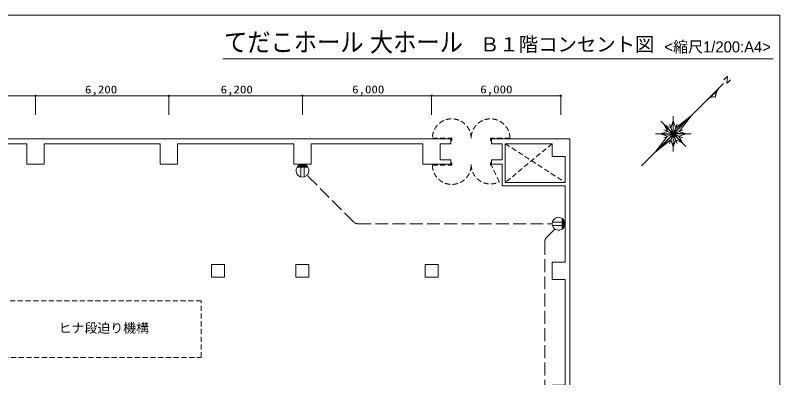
# Model space of a CAD drawing. Units: millimetres, scale not verified, with parts at other scales. Extents: x -74784 to -18784, y -38641 to 559.
# Drawn here: x -54290 to -18784, y -16259 to 559 of the extents above; entities that cross this region are included whole.
import ezdxf
from ezdxf.enums import TextEntityAlignment as Align

# ---------------------------------------------------------------- set-up
doc = ezdxf.new("R2010")
doc.units = ezdxf.units.MM
doc.header["$LTSCALE"] = 200
for name, pattern in [('CHAIN1', [8, 5, -1, 1, -1]), ('DASHED1', [1.8, 1.2, -0.6]), ('DASHED3', [4, 3, -1])]:
    doc.linetypes.add(name, pattern=pattern)
for name, color, linetype, lineweight in [('1-0_155', 7, 'DASHED1', 9), ('1-8', 7, 'Continuous', 9), ('1-9', 4, 'Continuous', 9), ('8-0', 7, 'DASHED3', 9), ('8-1', 7, 'Continuous', 9), ('8-2', 7, 'Continuous', 9), ('F-1', 7, 'Continuous', 9)]:
    doc.layers.add(name, color=color, linetype=linetype, lineweight=lineweight)
doc.layers.add('1-A', color=7, linetype='Continuous')
doc.styles.add('HG創英角ｺﾞｼｯｸUB', font='')
doc.styles.add('ＭＳ ゴシック', font='')
doc.styles.get('HG創英角ｺﾞｼｯｸUB').set_extended_font_data('HG創英角ｺﾞｼｯｸUB')
doc.styles.get('ＭＳ ゴシック').set_extended_font_data('MS Gothic')

msp = doc.modelspace()

# ---------------------------------------------------------------- linework, layer by layer
at = {"layer": '1-0_155'}
for p, q in [((-31528.4, -5401), (-28753, -7199.8)), ((-29353.4, -5401), (-31528.4, -7199.8))]:
    msp.add_line(p, q, dxfattribs=at)
at = {"layer": '1-8'}
for p, q in [((-65990.9, -5181), (-34065.9, -5181)), ((-34065.9, -5401), (-34065.9, -5181)), ((-34050.9, -5146), (-34050.9, -5246)), ((-34050.9, -5146), (-34015.9, -5146)), ((-34050.9, -5246), (-34015.9, -5246)), ((-34015.9, -5246), (-34015.9, -5146)), ((-32215.9, -5246), (-32215.9, -5146)), ((-32180.9, -5146), (-32215.9, -5146)), ((-29353.4, -5181), (-28533.4, -5181)), ((-31678.4, -5401), (-32165.9, -5401)), ((-31528.4, -5401), (-31528.4, -7199.8)), ((-28753, -7199.8), (-28753, -6001.7)), ((-34050.9, -6389.5), (-34015.9, -6389.5)), ((-31528.4, -7199.8), (-28753, -7199.8))]:
    msp.add_line(p, q, dxfattribs=at)
at = {"layer": '1-8', "linetype": 'DASHED1'}
for p, q in [((-34915.9, -5146), (-34050.9, -5146)), ((-31315.9, -5146), (-32180.9, -5146)), ((-34915.9, -6389.5), (-34050.9, -6389.5)), ((-31812.6, -7174.1), (-32180.9, -6384.4)), ((-28753.4, -8174.8), (-28753.4, -8501))]:
    msp.add_line(p, q, dxfattribs=at)
at = {"layer": '1-8'}
for points in [[(-32180.9, -5146), (-32180.9, -5246), (-32215.9, -5246)], [(-32165.9, -5401), (-32165.9, -5181), (-29353.4, -5181)], [(-28533.4, -5181), (-28533.4, -31626), (-30853.4, -31626)], [(-59153.4, -5401), (-53753.4, -5401), (-53753.4, -6351), (-52953.4, -6351), (-52953.4, -5401), (-47553.4, -5401), (-47553.4, -6351), (-46753.4, -6351), (-46753.4, -5401), (-41353.4, -5401), (-41353.4, -6351), (-40553.4, -6351), (-40553.4, -5401), (-35353.4, -5401), (-35353.4, -6351), (-34065.9, -6351), (-34065.9, -6154.5), (-34553.4, -6154.5), (-34553.4, -5401), (-34065.9, -5401)], [(-28753, -7349.8), (-31678.4, -7349.8), (-31678.4, -6354.5), (-32165.9, -6354.5), (-32165.9, -6154.5), (-31678.4, -6154.5), (-31678.4, -5401)], [(-29353.4, -6001), (-29353.4, -5401), (-31528.4, -5401)], [(-29353.4, -6001), (-28753.4, -6001), (-28753.4, -7199.8)], [(-34050.9, -6389.5), (-34050.9, -6289.5), (-34015.9, -6289.5), (-34015.9, -6389.5)], [(-35353.4, -24321.2), (-35353.4, -22301), (-28753.4, -22301), (-28753.4, -17401), (-29353.4, -17401), (-29353.4, -16601), (-28753.4, -16601), (-28753.4, -11701), (-29353.4, -11701), (-29353.4, -10901), (-28753.4, -10901), (-28753.4, -7349.8)]]:
    msp.add_lwpolyline(points, dxfattribs=at)
for points in [[(-32180.9, -6289.5), (-32215.9, -6289.5), (-32215.9, -6389.5), (-32180.9, -6389.5)], [(-45178.4, -11601), (-44578.4, -11601), (-44578.4, -11001), (-45178.4, -11001)], [(-41253.4, -11601), (-40653.4, -11601), (-40653.4, -11001), (-41253.4, -11001)], [(-34653.4, -11601), (-35253.4, -11601), (-35253.4, -11001), (-34653.4, -11001)]]:
    msp.add_lwpolyline(points, close=True, dxfattribs=at)
at = {"layer": '1-8', "linetype": 'DASHED1'}
msp.add_lwpolyline([(-54853.4, -15317), (-45653.4, -15317), (-45653.4, -12693), (-54853.4, -12693)], close=True, dxfattribs=at)
for centre, start, end in [((-34015.9, -5146), 0, 180), ((-32215.9, -5146), 0, 180), ((-34015.9, -6389.5), 180.97102, 0), ((-32215.9, -6369.5), 180, 296.61931)]:
    msp.add_arc(centre, 900, start, end, dxfattribs=at)
at = {"layer": '1-9'}
msp.add_line((-71553.4, -3182.4), (-28953.4, -3174.1), dxfattribs=at)
at = {"layer": '1-9', "linetype": 'CHAIN1'}
for p, q in [((-53353.4, -4059.4), (-53353.4, -3182.4)), ((-47153.4, -3182.4), (-47153.4, -4059.4)), ((-40953.4, -4059.4), (-40953.4, -3182.4)), ((-34953.4, -3182.4), (-34953.4, -4059.4)), ((-28953.4, -3182.4), (-28953.4, -4059.4))]:
    msp.add_line(p, q, dxfattribs=at)
at = {"layer": '1-9'}
for centre in [(-53353.4, -3178.3), (-47153.4, -3176.9), (-40953.4, -3175.5), (-34953.4, -3174.1), (-28953.4, -3174.1)]:
    msp.add_circle(centre, 30, dxfattribs=at)
at = {"layer": '8-0'}
msp.add_line((-38577.4, -9027.9), (-40741.1, -6864.3), dxfattribs=at)
msp.add_arc((-38365.3, -8815.8), 300, 225, 270, dxfattribs=at)
at = {"layer": '8-1'}
for p, q in [((-41094.2, -6387.3), (-40812.3, -6387.3)), ((-41058.3, -6371.1), (-40848.2, -6371.1)), ((-40994, -6354.9), (-40912.5, -6354.9)), ((-41202.1, -6484.6), (-40704.4, -6484.6)), ((-41190.4, -6468.4), (-40716.1, -6468.4)), ((-41176.9, -6452.1), (-40729.6, -6452.1)), ((-41161.2, -6435.9), (-40745.2, -6435.9)), ((-41143, -6419.7), (-40763.5, -6419.7)), ((-41121.2, -6403.5), (-40785.3, -6403.5)), ((-41031.4, -6484.6), (-41031.4, -6941.8)), ((-40875.1, -6484.6), (-40875.1, -6941.8)), ((-28889.4, -8865.5), (-28889.4, -9363.2)), ((-28889.4, -9036.2), (-29346.6, -9036.2)), ((-28889.4, -9192.4), (-29346.6, -9192.4)), ((-28873.2, -8877.2), (-28873.2, -9351.5)), ((-28857, -8890.7), (-28857, -9338)), ((-28840.8, -8906.3), (-28840.8, -9322.3)), ((-28824.6, -8924.6), (-28824.6, -9304.1)), ((-28808.4, -8946.4), (-28808.4, -9282.3)), ((-28792.2, -8973.3), (-28792.2, -9255.3)), ((-28776, -9009.3), (-28776, -9219.4)), ((-28759.8, -9073.6), (-28759.8, -9155.1))]:
    msp.add_line(p, q, dxfattribs=at)
for centre, start, end in [((-40953.2, -6652.1), 33.95448, 146.0455), ((-40953.2, -6652.1), 33.95448, 146.0455), ((-40953.2, -6652.1), 146.0455, 33.95448), ((-29057, -9114.3), 56.0455, 303.95448), ((-29057, -9114.3), 303.95448, 56.0455), ((-29057, -9114.3), 303.95448, 56.0455)]:
    msp.add_arc(centre, 300, start, end, dxfattribs=at)
at = {"layer": '8-2', "linetype": 'DASHED3'}
for p, q in [((-38365.3, -9115.8), (-29357, -9115.8)), ((-29605.8, -9743.9), (-29224.9, -9363)), ((-29693.7, -9956), (-29693.7, -17581.3))]:
    msp.add_line(p, q, dxfattribs=at)
msp.add_arc((-29393.7, -9956), 300, 135, 180, dxfattribs=at)
at = {"layer": 'F-1'}
for p, q in [((-18783.9, -38641.4), (-18783.9, 558.6)), ((-44653.3, -1465), (-19087.5, -1465)), ((-21219, -2288.1), (-21371.8, -2440.8)), ((-21235.4, -2579.4), (-21203.8, -2303.3)), ((-21066.3, -2440.8), (-21220.1, -2594.6)), ((-21203.8, -2303.3), (-21219, -2288.1)), ((-21392.2, -2609.7), (-25210.5, -6428.1)), ((-21220.1, -2594.6), (-21235.4, -2579.4)), ((-21649, -2883.5), (-22037.2, -3271.7)), ((-23725.6, -4120.5), (-23725.6, -5768.4)), ((-22953.8, -4154.3), (-23713.6, -4914.2)), ((-23620.1, -4688.4), (-22945.8, -4163.3)), ((-23610.8, -4666), (-22877.1, -4094.6)), ((-23448.5, -4828.3), (-22877.1, -4094.6)), ((-24308.3, -4360.5), (-23143, -5525.8)), ((-24149.9, -4518.9), (-24002.8, -4828.3)), ((-24149.9, -4518.9), (-23840.4, -4666)), ((-23754.6, -4931.1), (-24134.5, -4551.2)), ((-24124.5, -4544.2), (-23986.2, -4835.2)), ((-23541.9, -4499.7), (-23909.3, -5386.6)), ((-23541.9, -5386.6), (-23909.3, -4499.7)), ((-23840.4, -4666), (-23725.6, -4343.1)), ((-23833.6, -4682.5), (-23725.6, -4379)), ((-23737.6, -4914.2), (-23737.6, -4376.9)), ((-23725.6, -4343.1), (-23610.8, -4666)), ((-24550.9, -4943.1), (-22902.9, -4943.1)), ((-24002.8, -4828.3), (-24325.6, -4943.1)), ((-24325.6, -4943.1), (-24002.8, -5057.9)), ((-23754.6, -4955.1), (-24293, -4955.1)), ((-24289.8, -4943.1), (-23986.2, -5051.1)), ((-24254.9, -4955.1), (-24254.9, -4955.6)), ((-23282.1, -4759.4), (-24169.1, -5126.8)), ((-24169.1, -4759.5), (-23282.1, -5126.8)), ((-23747.8, -4921), (-24010.5, -4812.2)), ((-23725.6, -4911.8), (-23834.4, -4649.1)), ((-23703.4, -4921), (-23591.6, -4651)), ((-23702, -4965.9), (-23446.5, -5071.7)), ((-23696.6, -4931.1), (-23159.3, -4931.1)), ((-23696.6, -4955.1), (-23326.7, -5325)), ((-23694.2, -4943.1), (-23431.6, -4834.3)), ((-23161.4, -4943.1), (-23465, -4835.2)), ((-23125.6, -4943.1), (-23448.5, -4828.3)), ((-23448.4, -5057.9), (-23125.6, -4943.1)), ((-24002.8, -5057.9), (-24574.1, -5791.7)), ((-23840.4, -5220.3), (-24574.1, -5791.7)), ((-23831.1, -5197.8), (-24505.4, -5722.9)), ((-23737.6, -4972.1), (-24497.4, -5731.9)), ((-23725.6, -5543.1), (-23840.4, -5220.3)), ((-23725.6, -4974.5), (-23616.8, -5237.2)), ((-23617.7, -5203.8), (-23725.6, -5507.3)), ((-23326.7, -5342.1), (-23461.3, -5058.8)), ((-23301.3, -5367.4), (-23448.4, -5057.9)), ((-24566.9, -5784.4), (-24566.9, -5786))]:
    msp.add_line(p, q, dxfattribs=at)
for points in [[(-18783.9, 558.6), (-74783.9, 558.6), (-74783.9, -38641.4)], [(-23301.3, -5367.4), (-23610.8, -5220.3), (-23725.6, -5543.1)]]:
    msp.add_lwpolyline(points, dxfattribs=at)
for centre, radius, start, end in [((-20991.6, -3313), 785.2, 141.28344, 175.11395), ((-20991.6, -3313), 797.2, 146.75417, 175.11395), ((-21876.6, -3557.1), 327.5, 71.74773, 136.3252), ((-21876.6, -3557.1), 339.5, 71.74773, 119.66453)]:
    msp.add_arc(centre, radius, start, end, dxfattribs=at)

# ---------------------------------------------------------------- texts
at = {"layer": '1-9', "style": 'ＭＳ ゴシック', "width": 1.2}
for s, p in [('6,200', (-51051.9, -3178.3)), ('6,200', (-44751.8, -3176.9)), ('6,000', (-38645.1, -3175.5)), ('6,000', (-32692.9, -3173.4))]:
    msp.add_text(s, height=366.6, dxfattribs=at).set_placement(p, align=Align.BOTTOM_LEFT)
at = {"layer": '1-A', "style": 'HG創英角ｺﾞｼｯｸUB'}
msp.add_text('ヒナ段迫り機構', height=439.9, dxfattribs=at).set_placement((-52277.9, -14304.5), align=Align.BOTTOM_LEFT)
at = {"layer": 'F-1', "style": 'HG創英角ｺﾞｼｯｸUB', "width": 0.9}
msp.add_text('てだこホール 大ホール', height=879.8, dxfattribs=at).set_placement((-44593.9, -1389.1), align=Align.BOTTOM_LEFT)
at = {"layer": 'F-1', "style": 'HG創英角ｺﾞｼｯｸUB'}
for s, height, p in [('Ｂ１階コンセント図', 659.8, (-32704.8, -1316.4)), ('<縮尺1/200:A4>', 513.2, (-24143.5, -1316.4))]:
    msp.add_text(s, height=height, dxfattribs=at).set_placement(p, align=Align.BOTTOM_LEFT)

doc.saveas('drawing.dxf')
